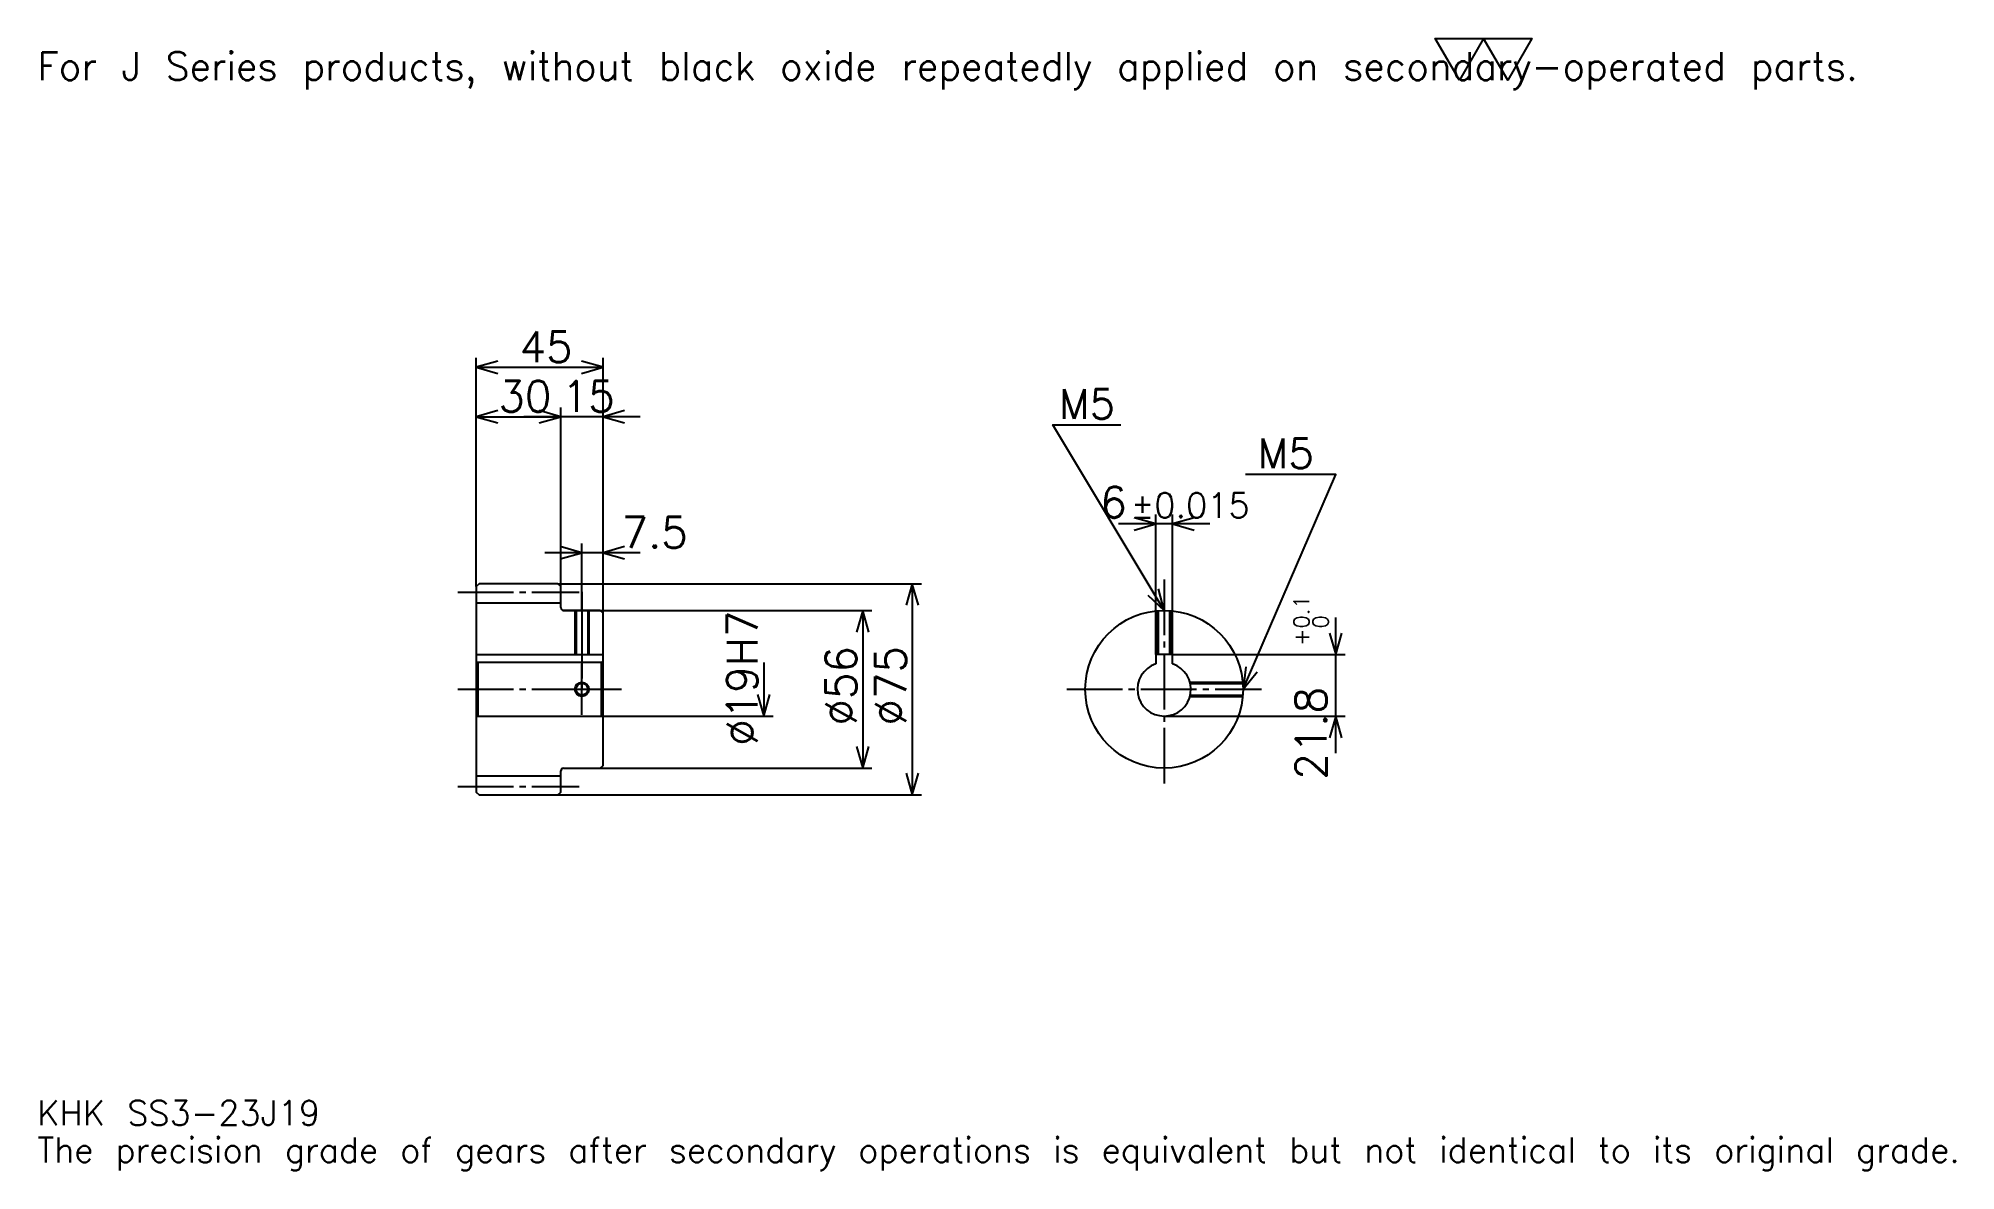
# Model space of a CAD drawing. Extents: x 22 to 703, y 8 to 410.
import ezdxf

# ---------------------------------------------------------------- set-up
doc = ezdxf.new("R2010")
doc.units = 0
doc.linetypes.add('DASHDOT', pattern=[26.347826, 19.76087, -2.195652, 2.195652, -2.195652])
doc.layers.get('0').update_dxf_attribs({"linetype": 'CONTINUOUS'})
doc.layers.add('DASHDOT', color=6, linetype='DASHDOT')
doc.styles.add('KANJI', font='TXT', dxfattribs={"bigfont": 'BIGFONT'})

msp = doc.modelspace()

# ---------------------------------------------------------------- linework, layer by layer
at = {"color": 5}
for p, q in [((177.847809, 216.445648), (177.847809, 296.586945)), ((177.847809, 293.293457), (222.847809, 293.293457)), ((222.847809, 216.445648), (222.847809, 296.586945)), ((177.847809, 275.728271), (207.847809, 275.728271)), ((236.021729, 275.728271), (194.673889, 275.728271)), ((207.847809, 216.445648), (207.847809, 279.021729)), ((419.108673, 191.245651), (419.108673, 240.978256)), ((425.108673, 191.245651), (425.108673, 240.978256)), ((438.282593, 237.684784), (405.934753, 237.684784)), ((236.021729, 227.423904), (202.173889, 227.423904)), ((215.347809, 216.445648), (215.347809, 230.717392)), ((177.847809, 215.445648), (177.847809, 216.445648)), ((206.847809, 216.445648), (222.847809, 216.445648)), ((207.847809, 215.445648), (207.847809, 216.445648)), ((215.347809, 206.945648), (215.347809, 216.445648)), ((215.347809, 206.945648), (215.347809, 216.445648)), ((222.847809, 216.445648), (335.923889, 216.445648)), ((222.847809, 205.945648), (222.847809, 216.445648)), ((332.630432, 216.445648), (332.630432, 141.445648)), ((208.847809, 206.945648), (222.847809, 206.945648)), ((222.847809, 206.945648), (318.358673, 206.945648)), ((315.065186, 206.945648), (315.065186, 150.945648)), ((483.043457, 156.271729), (483.043457, 204.419556)), ((425.108673, 191.245651), (486.336945, 191.245651)), ((279.934753, 188.445648), (279.934753, 169.445648)), ((222.847809, 169.445648), (283.228241, 169.445648)), ((422.108673, 169.445648), (486.336945, 169.445648)), ((208.847809, 150.945648), (222.847809, 150.945648)), ((222.847809, 150.945648), (318.358673, 150.945648)), ((206.847809, 141.445648), (222.847809, 141.445648)), ((222.847809, 141.445648), (335.923889, 141.445648))]:
    msp.add_line(p, q, dxfattribs=at)
at = {"color": 4}
for p, q in [((177.847809, 209.695648), (207.847809, 209.695648)), ((177.847809, 191.245651), (222.847809, 191.245651)), ((178.347809, 188.445648), (178.347809, 169.445648)), ((222.347809, 188.445648), (222.847809, 188.945648)), ((222.347809, 169.445648), (222.847809, 168.945648)), ((177.847809, 148.195648), (207.847809, 148.195648))]:
    msp.add_line(p, q, dxfattribs=at)
at = {"color": 7}
msp.add_lwpolyline([(526.956543, 395.217377), (518.393494, 410.059998), (552.645691, 410.059998), (544.082642, 395.217377), (535.519592, 410.059998), (526.956543, 395.217377)], dxfattribs=at)
at = {"color": 5}
for points in [[(185.532593, 295.489136), (177.847809, 293.293457), (185.532593, 291.097809)], [(215.163025, 291.097809), (222.847809, 293.293457), (215.163025, 295.489136)], [(185.532593, 277.92392), (177.847809, 275.728271), (185.532593, 273.532593)], [(200.163025, 273.532593), (207.847809, 275.728271), (200.163025, 277.92392)], [(200.163025, 273.532593), (207.847809, 275.728271), (200.163025, 277.92392)], [(230.532593, 277.92392), (222.847809, 275.728271), (230.532593, 273.532593)], [(422.108673, 206.945648), (382.586945, 272.815216), (406.739136, 272.815216)], [(450.108673, 178.945648), (483.043457, 255.25), (450.986938, 255.25)], [(411.423889, 235.489136), (419.108673, 237.684784), (411.423889, 239.880432)], [(432.793457, 239.880432), (425.108673, 237.684784), (432.793457, 235.489136)], [(207.663025, 225.228256), (215.347809, 227.423904), (207.663025, 229.619568)], [(230.532593, 229.619568), (222.847809, 227.423904), (230.532593, 225.228256)], [(334.82605, 208.760864), (332.630432, 216.445648), (330.434753, 208.760864)], [(416.272125, 212.40564), (422.108673, 206.945648), (420.037659, 214.664948)], [(317.260864, 199.260864), (315.065186, 206.945648), (312.869568, 199.260864)], [(480.847809, 198.930435), (483.043457, 191.245651), (485.239105, 198.930435)], [(451.138153, 186.871368), (450.108673, 178.945648), (455.169922, 185.131149)], [(277.739105, 177.130432), (279.934753, 169.445648), (282.130432, 177.130432)], [(485.239105, 161.760864), (483.043457, 169.445648), (480.847809, 161.760864)], [(312.869568, 158.630432), (315.065186, 150.945648), (317.260864, 158.630432)], [(330.434753, 149.130432), (332.630432, 141.445648), (334.82605, 149.130432)]]:
    msp.add_lwpolyline(points, dxfattribs=at)
at = {"color": 4}
for points in [[(207.847809, 207.945648), (207.847809, 215.445648), (206.847809, 216.445648), (178.847809, 216.445648), (177.847809, 215.445648), (177.847809, 168.945648)], [(208.847809, 150.945648), (221.847809, 150.945648), (222.847809, 151.945648), (222.847809, 205.945648), (221.847809, 206.945648), (208.847809, 206.945648)], [(212.847809, 206.945648), (212.847809, 191.245651)], [(213.282806, 206.945648), (213.282806, 191.245651)], [(217.412811, 206.945648), (217.412811, 191.245651)], [(217.847809, 206.945648), (217.847809, 191.245651)], [(419.608673, 191.245651), (419.608673, 206.833817)], [(420.043671, 191.245651), (420.043671, 206.8694)], [(424.173676, 191.245651), (424.173676, 206.8694)], [(424.608673, 191.245651), (424.608673, 206.833817)], [(425.108673, 187.959534), (425.108673, 191.245651), (419.108673, 191.245651), (419.108673, 187.959534)], [(177.847809, 168.945648), (178.347809, 169.445648), (222.347809, 169.445648), (222.347809, 188.445648), (178.347809, 188.445648), (177.847809, 188.945648)], [(431.273804, 181.445648), (449.996857, 181.445648)], [(431.381531, 181.010651), (450.03241, 181.010651)], [(431.273804, 176.445648), (449.996857, 176.445648)], [(431.381531, 176.880646), (450.03241, 176.880646)], [(177.847809, 168.945648), (177.847809, 142.445648), (178.847809, 141.445648), (206.847809, 141.445648), (207.847809, 142.445648), (207.847809, 149.945648)]]:
    msp.add_lwpolyline(points, dxfattribs=at)
for centre, radius in [((422.108673, 178.945648), 28), ((215.347809, 178.945648), 2.065)]:
    msp.add_circle(centre, radius, dxfattribs=at)
at = {"color": 7}
msp.add_circle((215.347809, 178.945648), 2.5, dxfattribs=at)
at = {"color": 4}
for centre, radius, start, end in [((208.847809, 207.945648), 1, 180, 270), ((422.108673, 178.945648), 9.5, 108.408480326, 71.591519674), ((208.847809, 149.945648), 1, 90, 180)]:
    msp.add_arc(centre, radius, start, end, dxfattribs=at)
at = {"layer": 'DASHDOT', "color": 7}
for p, q in [((422.108673, 217.923904), (422.108673, 144.358688)), ((171.260849, 213.445648), (214.434769, 213.445648)), ((215.347809, 206.945648), (215.347809, 178.945648)), ((171.260849, 178.945648), (229.434769, 178.945648)), ((387.521729, 178.945648), (456.695648, 178.945648)), ((171.260849, 144.445648), (214.434769, 144.445648))]:
    msp.add_line(p, q, dxfattribs=at)
for points in [[(215.347809, 213.532608), (215.347809, 184.658691)], [(215.347809, 169.858688), (215.347809, 188.032608)], [(206.260849, 178.945648), (224.434769, 178.945648)]]:
    msp.add_lwpolyline(points, dxfattribs=at)

# ---------------------------------------------------------------- texts
at = {"color": 7, "style": 'KANJI'}
for s, height, p in [('For J Series products, without black oxide repeatedly applied on secondary-operated parts.', 9.880435, (21.956522, 395.217377)), ('45', 10.978261, (193.211945, 295.049988)), ('30', 10.978261, (185.711945, 277.484772)), ('15', 10.978261, (208.211945, 277.484772)), ('M5', 10.539131, (384.782593, 275.010864)), ('M5', 10.539131, (455.378235, 257.445648)), ('6', 10.978261, (399.447388, 239.880432)), ('%%p0.015', 8.782609, (410.314514, 239.880432)), ('7.5', 10.978261, (229.434769, 229.180435)), ('KHK SS3-23J19', 8.782609, (21.956522, 24.152174)), ('The precision grade of gears after secondary operations is equivalent but not identical to its original grade.', 8.782609, (21.956522, 10.978261))]:
    msp.add_text(s, height=height, dxfattribs=at).set_placement(p)
for s, height, p in [('%%c19H7', 10.978261, (277.739105, 158.910324)), ('0.1', 5.48913, (473.602142, 200.528778)), ('0', 5.48913, (480.408661, 200.528778)), ('+', 5.48913, (473.602142, 194.380951)), ('%%c56', 10.978261, (312.869568, 166.046188)), ('%%c75', 10.978261, (330.434753, 166.046188)), ('21.8', 10.978261, (479.749969, 146.862701))]:
    msp.add_text(s, height=height, rotation=90, dxfattribs=at).set_placement(p)

doc.saveas('drawing.dxf')
